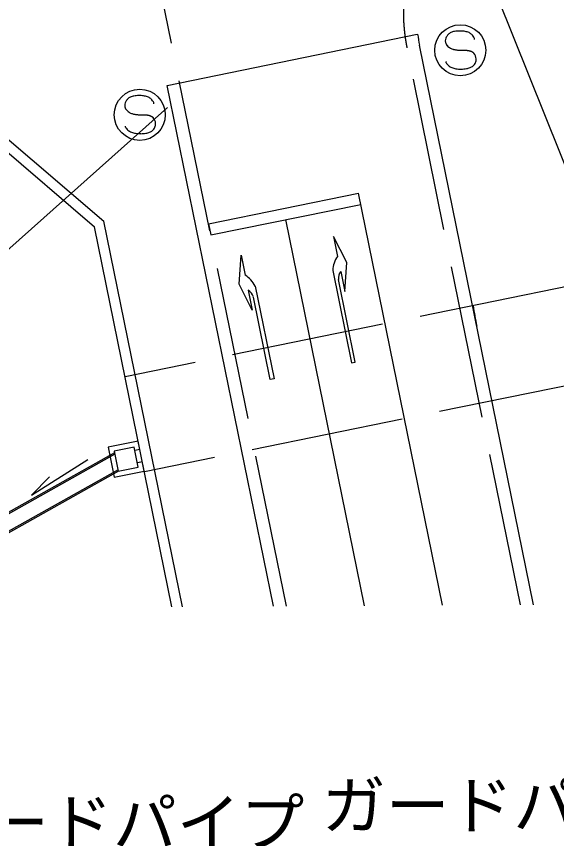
# Model space of a CAD drawing. Units: millimetres, scale not verified. Extents: x 40000 to 680000, y 20000 to 380000.
# Drawn here: x 97219 to 118382, y 238741 to 270931 of the extents above; entities that cross this region are included whole.
import ezdxf
from ezdxf.enums import TextEntityAlignment as Align

# ---------------------------------------------------------------- set-up
doc = ezdxf.new("R2010")
doc.units = ezdxf.units.MM
doc.header["$LTSCALE"] = 1000
doc.linetypes.add('DASHED', pattern=[7.5, 6, -1.5])
for name, color, linetype, lineweight in [('M-BGD', 7, 'Continuous', 25), ('M-BGD-EXST', 7, 'Continuous', 25), ('M-STR-HTXT', 7, 'Continuous', 13), ('M-STR-STRC', 7, 'Continuous', 25)]:
    doc.layers.add(name, color=color, linetype=linetype, lineweight=lineweight)
doc.styles.add('ＭＳ ゴシック', font='')
doc.styles.get('ＭＳ ゴシック').set_extended_font_data('MS Gothic')

msp = doc.modelspace()

# ---------------------------------------------------------------- linework, layer by layer
at = {"layer": 'M-BGD'}
for p, q in [((86195, 275298), (100639, 262909)), ((86038, 274905), (100274, 262695)), ((117480, 247898), (113010, 269803)), ((107287, 247834), (103124, 268233)), ((104741, 262815), (110619, 264015)), ((103312, 247809), (100274, 262695)), ((103720, 247811), (100639, 262909)), ((104741, 262815), (104831, 262374)), ((101989, 254304), (100813, 254064)), ((102229, 253128), (101989, 254304)), ((100813, 254064), (101053, 252888)), ((101833, 254068), (101049, 253908)), ((101993, 253284), (101833, 254068)), ((101049, 253908), (101209, 253124)), ((102055, 253979), (101859, 253939)), ((102155, 253489), (101959, 253449)), ((101053, 252888), (102229, 253128)), ((101209, 253124), (101993, 253284))]:
    msp.add_line(p, q, dxfattribs=at)
at = {"layer": 'M-BGD', "linetype": 'DASHED'}
for p, q in [((107797, 247837), (102610, 273257)), ((116970, 247895), (112520, 269703)), ((118914, 260379), (101475, 256821)), ((119676, 256656), (102235, 253097)), ((101062, 253843), (95325, 250625)), ((101073, 253792), (95349, 250581)), ((101199, 253175), (95643, 250058)), ((101223, 253131), (95667, 250015))]:
    msp.add_line(p, q, dxfattribs=at)
at = {"layer": 'M-BGD'}
msp.add_lwpolyline([(98511, 252903), (97811, 252189), (100011, 253587)], dxfattribs=at)
at = {"layer": 'M-BGD', "linetype": 'DASHED'}
msp.add_arc((119379, 271103), 7000, 88.7277, 191.5335, dxfattribs=at)
at = {"layer": 'M-BGD'}
for centre, radius, start in [((119379, 271103), 6500, 187.6749), ((130441, 261907), 15500, 188.5451)]:
    msp.add_arc(centre, radius, start, 191.5335, dxfattribs=at)
at = {"layer": 'M-BGD-EXST'}
for points in [[(114344, 269643), (114369, 269638), (114394, 269633), (114420, 269629), (114445, 269624), (114471, 269620), (114496, 269617), (114521, 269613), (114547, 269611), (114572, 269609), (114598, 269607), (114619, 269606), (114640, 269606), (114661, 269606), (114682, 269606), (114704, 269606), (114725, 269607), (114746, 269607), (114767, 269607), (114788, 269607), (114809, 269607), (114821, 269607), (114833, 269606), (114844, 269606), (114856, 269605), (114868, 269604), (114879, 269603), (114891, 269602), (114903, 269600), (114914, 269599), (114926, 269597), (114933, 269596), (114940, 269594), (114947, 269593), (114954, 269591), (114961, 269590), (114967, 269588), (114974, 269587), (114981, 269585), (114988, 269583), (114995, 269581), (115001, 269579), (115007, 269577), (115013, 269575), (115019, 269572), (115024, 269570), (115030, 269568), (115036, 269565), (115042, 269563), (115048, 269560), (115054, 269557), (115059, 269555), (115065, 269552), (115071, 269549), (115077, 269546), (115082, 269542), (115088, 269539), (115093, 269536), (115099, 269532), (115104, 269528), (115109, 269524), (115116, 269518), (115122, 269512), (115129, 269506), (115135, 269499), (115141, 269493)], [(114093, 269066), (114088, 269074), (114083, 269081), (114078, 269089), (114073, 269097), (114069, 269105), (114065, 269113), (114061, 269121), (114057, 269129), (114054, 269137), (114052, 269146), (114050, 269153), (114048, 269161), (114047, 269169)], [(101784, 267115), (101810, 267110), (101835, 267105), (101860, 267101), (101886, 267096), (101911, 267092), (101937, 267089), (101962, 267085), (101988, 267082), (102013, 267080), (102039, 267079), (102060, 267078), (102081, 267078), (102102, 267078), (102123, 267078), (102144, 267078), (102165, 267079), (102186, 267079), (102208, 267079), (102229, 267079), (102250, 267079), (102262, 267078), (102273, 267078), (102285, 267077), (102297, 267077), (102308, 267076), (102320, 267075), (102332, 267073), (102343, 267072), (102355, 267070), (102367, 267069), (102373, 267067), (102380, 267066), (102387, 267065), (102394, 267063), (102401, 267062), (102408, 267060), (102415, 267058), (102422, 267057), (102428, 267055), (102435, 267053), (102441, 267051), (102447, 267049), (102453, 267046), (102459, 267044), (102465, 267042), (102471, 267040), (102477, 267037), (102483, 267035), (102488, 267032), (102494, 267029), (102500, 267026), (102506, 267024), (102512, 267021), (102517, 267018), (102523, 267014), (102528, 267011), (102534, 267008), (102539, 267004), (102544, 267000), (102549, 266996), (102556, 266990), (102563, 266984), (102569, 266978), (102576, 266971), (102582, 266965)], [(101534, 266538), (101529, 266545), (101524, 266553), (101519, 266561), (101514, 266569), (101510, 266577), (101505, 266584), (101501, 266593), (101498, 266601), (101495, 266609), (101492, 266618), (101490, 266625), (101489, 266633), (101487, 266641)]]:
    msp.add_lwpolyline(points, dxfattribs=at)
for centre in [(114610, 269607), (102050, 267079)]:
    msp.add_circle(centre, 1000, dxfattribs=at)
for centre, radius, start, end in [((114310, 269979), 290, 150.0708, 170.8217), ((114484, 269878), 491, 135.1508, 149.9367), ((114385, 269984), 347, 114.638, 136.0855), ((114486, 269761), 591, 100.054, 114.5262), ((114576, 269269), 1092, 90.5454, 100.1869), ((114595, 269104), 1257, 82.477, 91.3279), ((114669, 269647), 709, 69.2741, 82.6429), ((114772, 269918), 419, 50.34, 69.2792), ((114778, 269937), 401, 40.3943, 49.3685), ((114697, 269846), 521, 31.0741, 42.2143), ((114983, 270018), 188, 15.4849, 31.0741), ((114319, 269986), 298, 172.3681, 193.7201), ((114319, 269986), 298, 193.7824, 222.17), ((114428, 270086), 445, 222.257, 242.8164), ((115065, 270046), 101, 353.2451, 12.7461), ((114520, 270269), 650, 242.9551, 254.2829), ((114884, 269261), 346, 0.8202, 42.0391), ((114889, 269257), 344, 309.5264, 337.1503), ((114882, 269253), 349, 338.2637, 2.0545), ((114447, 269342), 449, 217.9483, 228.2045), ((114455, 269363), 470, 229.1238, 248.2674), ((114550, 269603), 728, 248.3135, 261.1494), ((114625, 270095), 1226, 261.2217, 270.9828), ((114643, 270141), 1272, 270.1516, 279.4163), ((114733, 269592), 715, 279.4937, 291.465), ((114838, 269325), 428, 291.4581, 309.0625), ((102017, 266740), 1092, 90.5454, 100.1869), ((102036, 266576), 1257, 82.477, 91.3279), ((101751, 267451), 290, 150.0708, 170.8217), ((101924, 267349), 491, 135.1508, 149.9367), ((101826, 267456), 347, 114.638, 136.0855), ((101927, 267233), 591, 100.054, 114.5262), ((102109, 267119), 709, 69.2741, 82.6429), ((102212, 267390), 419, 50.34, 69.2792), ((102218, 267408), 401, 40.3943, 49.3685), ((102138, 267318), 521, 31.0741, 42.2143), ((102424, 267490), 188, 15.4849, 31.0741), ((102506, 267517), 101, 353.2451, 12.7461), ((101760, 267458), 298, 172.3681, 193.7201), ((101759, 267458), 298, 193.7824, 222.17), ((101868, 267558), 445, 222.257, 242.8164), ((101960, 267741), 650, 242.9551, 254.2829), ((102325, 266733), 346, 0.8202, 42.0391), ((101888, 266814), 449, 217.9483, 228.2045), ((102330, 266729), 344, 309.5264, 337.1503), ((102322, 266725), 349, 338.2637, 2.0545), ((101896, 266835), 470, 229.1238, 248.2674), ((101991, 267075), 728, 248.3135, 261.1494), ((102066, 267567), 1226, 261.2217, 270.9828), ((102084, 267613), 1272, 270.1516, 279.4163), ((102174, 267064), 715, 279.4937, 291.465), ((102279, 266797), 428, 291.4581, 309.0625)]:
    msp.add_arc(centre, radius, start, end, dxfattribs=at)
at = {"layer": 'M-STR-STRC'}
for p, q in [((114709, 275082), (126425, 245800)), ((103124, 268233), (112923, 270233)), ((103137, 267360), (82112, 248660)), ((104740, 262815), (110619, 264015)), ((113913, 247876), (110619, 264015)), ((104830, 262374), (110709, 263574)), ((110855, 247856), (107770, 262974)), ((109644, 262321), (109804, 261537)), ((110158, 261303), (109644, 262321)), ((105945, 260443), (106019, 261581)), ((106019, 261581), (106179, 260797)), ((110084, 260165), (110158, 261303)), ((109610, 260987), (110350, 257362)), ((109924, 260949), (110084, 260165)), ((106459, 259425), (105945, 260443)), ((110497, 257392), (109837, 260625)), ((106299, 260209), (106459, 259425)), ((106573, 260367), (107312, 256742)), ((107165, 256712), (106506, 259945)), ((110350, 257362), (110497, 257392)), ((107312, 256742), (107165, 256712))]:
    msp.add_line(p, q, dxfattribs=at)
for centre, radius, start, end in [((110609, 260944), 1000, 143.6191, 177.5203), ((105670, 259936), 1000, 25.5464, 59.4476), ((110335, 260665), 500, 145.3709, 184.5659), ((106031, 259787), 500, 18.5008, 57.6958)]:
    msp.add_arc(centre, radius, start, end, dxfattribs=at)

# ---------------------------------------------------------------- texts
at = {"layer": 'M-STR-HTXT', "style": 'ＭＳ ゴシック'}
for p in [(116686, 238578), (100997, 237896)]:
    msp.add_text('ガードパイプ', height=1833, dxfattribs=at).set_placement(p, align=Align.BOTTOM_CENTER)

doc.saveas('drawing.dxf')
